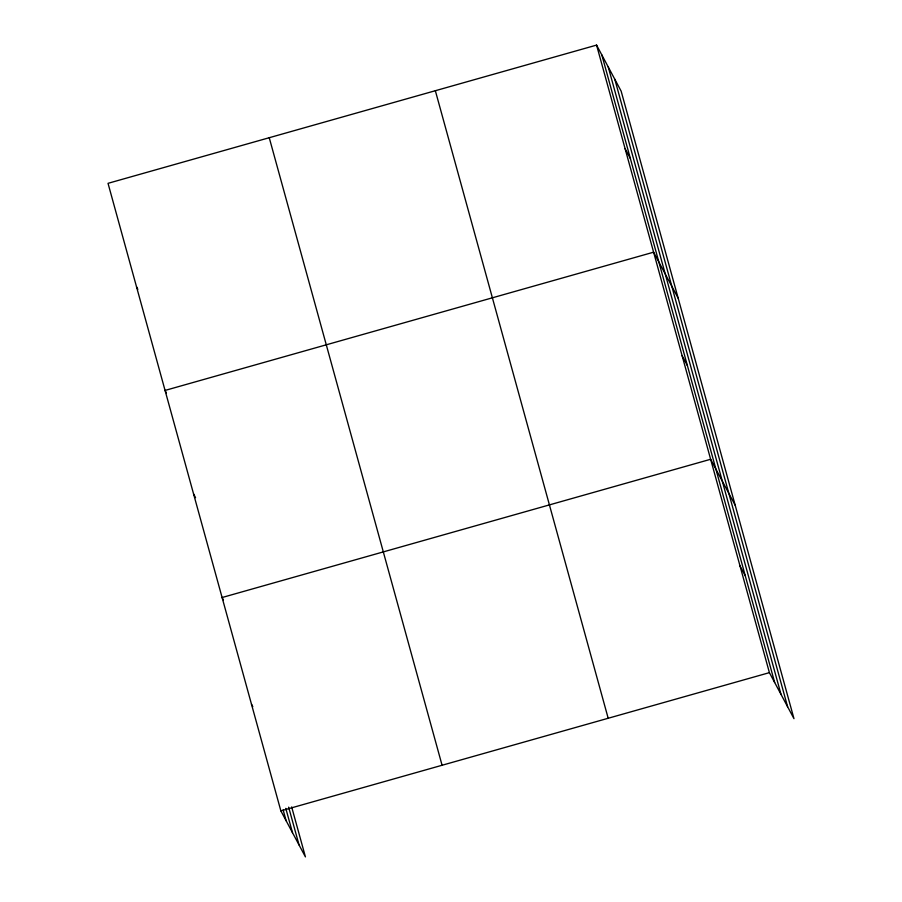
<?xml version="1.0" encoding="UTF-8"?>
<svg xmlns="http://www.w3.org/2000/svg" width="902" height="902" viewBox="0 0 902 902"><rect width="100%" height="100%" fill="white"/><g stroke="black" fill="none" stroke-linecap="round" stroke-linejoin="round"><path stroke-width="1.35" d="M596.572 45.1L769.406 672.644L793.974 718.668L621.14 91.125L596.572 45.1L108.026 183.331L280.86 810.875L305.428 856.9L291.662 806.929M280.86 810.875L769.406 672.644M625.086 148.65L630.363 158.515M678.18 298.212L653.612 252.188L165.055 390.431L166.374 392.889M682.126 355.738L687.392 365.603M735.209 505.3L710.641 459.276L222.095 597.519L223.414 599.988M740.023 565.96L745.289 575.837M136.54 286.881L137.859 289.35M193.58 493.969L195.554 497.667M251.478 704.203L252.797 706.661M614.781 79.196L787.604 706.74M608.219 66.895L781.042 694.439M601.848 54.966L774.671 682.51M435.35 90.719L608.185 718.263M269.247 137.713L442.081 765.268M288.64 807.155L299.058 844.971M285.799 808.372L292.496 832.681M283.149 809.951L286.126 820.752"/></g></svg>
